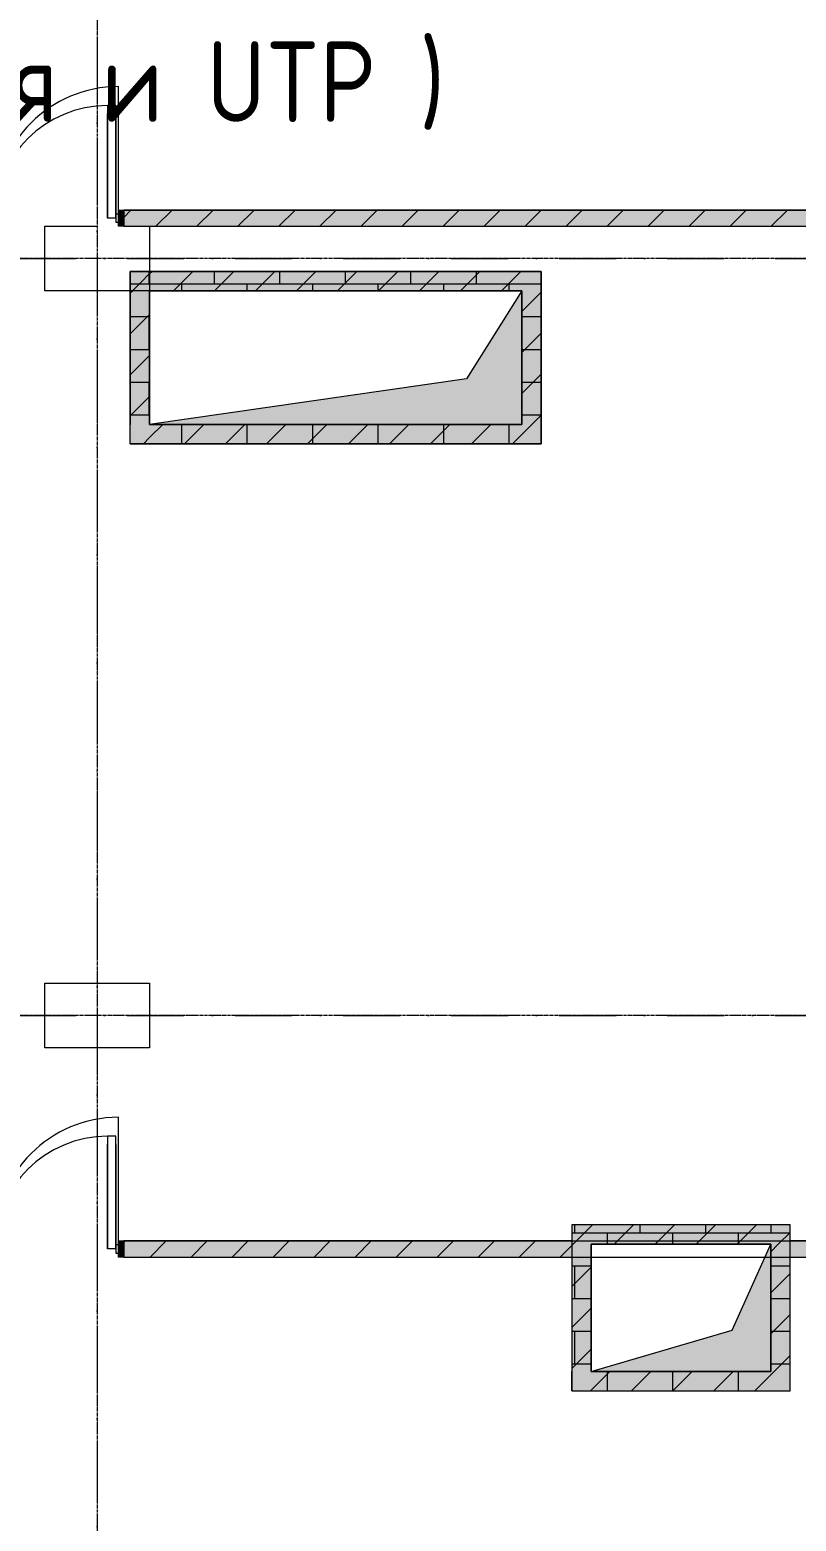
# Model space of a CAD drawing. Header units: millimetres. Extents: x 1499747 to 4230374, y -28481 to 441852.
# Drawn here: x 4037623 to 4042379, y 240562 to 249822 of the extents above; entities that cross this region are included whole.
import ezdxf
from ezdxf import colors
from ezdxf.entities.mleader import LeaderData, LeaderLine
from ezdxf.math import Vec2, Vec3
from ezdxf.xclip import XClip

# ---------------------------------------------------------------- set-up
doc = ezdxf.new("R2010")
doc.units = ezdxf.units.MM
doc.header["$MEASUREMENT"] = 0
doc.header["$XCLIPFRAME"] = 0
doc.linetypes.add('CENTER2', pattern=[28.575, 19.05, -3.175, 3.175, -3.175])
doc.linetypes.add('Штрихпунктирная', pattern=[670.277762, 352.777767, -176.388884, 0, -141.111112])
for name, color, linetype, lineweight in [('13 этаж_25_АР 06.03 custom_70_12 этаж_13_Интерьер - Мебель_Ном._пера__6_Ном._пера__6', 6, 'Continuous', 18), ('13 этаж_25_АР 06.03 custom_70_12 этаж_13_Интерьер - Мебель_Ном._пера__8_Ном._пера__8', 8, 'Continuous', 18), ('13 этаж_25_АР 06.03 custom_70__8 hatch_Ном._пера__8_Ном._пера__8', 8, 'Continuous', 18), ('13 этаж_25_АР 06.03 custom_70__Оси_Ном._пера__8_Ном._пера__8', 8, 'Continuous', 18), ('13 этаж_25_АР 06.03 custom_70_контур_Ном._пера__1_Ном._пера__1', 1, 'Continuous', 18), ('13 этаж_25_АР 06.03 custom_70_Стойки_Ном._пера__1_Ном._пера__1', 1, 'Continuous', 18), ('13 этаж_25_АР 06.03 custom_70_Шахты 101_Ном._пера__14_Ном._пера__7', 7, 'Continuous', 18), ('13 этаж_25_АР 06.03 custom_70_Шахты_Ном._пера__7_Ном._пера__7', 7, 'Continuous', 18), ('13 этаж_25_Двери Archicad_Ном._пера__19_Ном._пера__255', 255, 'Continuous', 18), ('13 этаж_25_Двери Archicad_Ном._пера__23_Ном._пера__30', 30, 'Continuous', 18), ('13 этаж_25_Двери Archicad_Ном._пера__3_Ном._пера__30', 30, 'Continuous', 18), ('13 этаж_25_Двери Archicad_Ном._пера__47_Ном._пера__7', 7, 'Continuous', 18), ('13 этаж_25_Конструктив - Стены Ненесущие Газоблок_Ном._пера__169_Ном._пера__83', 83, 'Continuous', 18), ('13 этаж_25_Конструктив - Стены Ненесущие Газоблок_Ном._пера__47_Ном._пера__7', 7, 'Continuous', 18), ('13 этаж_25_Конструктив - Стены Ненесущие Газоблок_Ном._пера__74_Ном._пера__255', 255, 'Continuous', 18), ('13 этаж_25_Элемент Модели - Оси_Ном._пера__2_Ном._пера__8', 8, 'Continuous', 18), ('ТП', 250, 'Continuous', 30)]:
    doc.layers.add(name, color=color, linetype=linetype, lineweight=lineweight)
doc.layers.add('Чертеж и Рисунок', color=7, linetype='Continuous')
doc.styles.add('ISOCPEUR_4', font='isocpeur.ttf', dxfattribs={"width": 0.85, "height": 250})
pattern_1 = [(0, (1023281.01, -133771.58), (0, 203.2), []), (90, (1023281.01, -133771.58), (-203.2, 203.2), [203.2, -203.2])]
pattern_2 = [(45, (1162404.69, 34264.05), (-127.2792, 127.2792), [])]

# ---------------------------------------------------------------- blocks, each defined once
blk = doc.blocks.new('Чертеж_4_25', base_point=(1186000, 29700))
at = {"layer": '13 этаж_25_АР 06.03 custom_70__8 hatch_Ном._пера__8_Ном._пера__8', "linetype": 'Continuous', "true_color": 0xc7c8ca}
for points in [[(1207439.7, 29964.1), (1207096.8, 29418), (1205129.7, 29134.1), (1207439.7, 29134.1)], [(1208984.7, 24044.1), (1208744.1, 23509.2), (1207869.7, 23254.1), (1208984.7, 23254.1)]]:
    blk.add_hatch(color=9, dxfattribs=at).paths.add_polyline_path(points)
at = {"layer": '13 этаж_25_АР 06.03 custom_70_Шахты_Ном._пера__7_Ном._пера__7', "linetype": 'Continuous', "true_color": 0xc7c8ca}
h = blk.add_hatch(dxfattribs=at)
h.set_pattern_fill('AR_B816_0046_0019', color=9, style=0, pattern_type=2)
h.set_pattern_definition(pattern_1)
h.paths.add_polyline_path([(1205009.7, 29014.1), (1207559.7, 29014.1), (1207559.7, 30084.1), (1205009.7, 30084.1)])
h.paths.add_polyline_path([(1207439.7, 29134.1), (1205129.7, 29134.1), (1205129.7, 29964.1), (1207439.7, 29964.1)], flags=0)
h = blk.add_hatch(dxfattribs=at)
h.set_pattern_fill('AR_B816_0046_0019', color=9, style=0, pattern_type=2)
h.set_pattern_definition(pattern_1)
h.paths.add_polyline_path([(1207904.7, 24164.1), (1207754.7, 24164.1), (1207754.7, 23134.1), (1207904.7, 23134.1), (1207904.7, 23254.1), (1207869.7, 23254.1), (1207869.7, 24044.1), (1207904.7, 24044.1)])
h = blk.add_hatch(dxfattribs=at)
h.set_pattern_fill('AR_B816_0046_0019', color=9, style=0, pattern_type=2)
h.set_pattern_definition(pattern_1)
h.paths.add_polyline_path([(1209104.7, 24164.1), (1207904.7, 24164.1), (1207904.7, 24044.1), (1208984.7, 24044.1), (1208984.7, 23254.1), (1207904.7, 23254.1), (1207904.7, 23134.1), (1209104.7, 23134.1)])
at = {"layer": '13 этаж_25_Двери Archicad_Ном._пера__19_Ном._пера__255', "linetype": 'Continuous', "true_color": 0xc7c8ca}
for points in [[(1204969.6, 30364.1), (1204969.6, 30464.1), (1204937.6, 30464.1), (1204937.6, 30364.1)], [(1204969.6, 23964.1), (1204969.6, 24064.1), (1204937.6, 24064.1), (1204937.6, 23964.1)]]:
    blk.add_hatch(color=9, dxfattribs=at).paths.add_polyline_path(points)
at = {"layer": '13 этаж_25_Конструктив - Стены Ненесущие Газоблок_Ном._пера__169_Ном._пера__83', "linetype": 'Continuous', "true_color": 0xc7c8ca}
h = blk.add_hatch(dxfattribs=at)
h.set_pattern_fill('БЛОКИ_БЕТОННЫЕ_ЭФФЕКТИВН_72', color=9, style=0, pattern_type=2)
h.set_pattern_definition(pattern_2)
h.paths.add_polyline_path([(1209254.9, 30464.1), (1204969.6, 30464.1), (1204969.6, 30364.1), (1209254.9, 30364.1)])
h = blk.add_hatch(dxfattribs=at)
h.set_pattern_fill('БЛОКИ_БЕТОННЫЕ_ЭФФЕКТИВН_72', color=9, style=0, pattern_type=2)
h.set_pattern_definition(pattern_2)
h.paths.add_polyline_path([(1205009.7, 29964.1), (1205129.7, 29964.1), (1205009.7, 30084.1)])
h = blk.add_hatch(dxfattribs=at)
h.set_pattern_fill('БЛОКИ_БЕТОННЫЕ_ЭФФЕКТИВН_72', color=9, style=0, pattern_type=2)
h.set_pattern_definition(pattern_2)
h.paths.add_polyline_path([(1205009.7, 30084.1), (1205129.7, 29964.1), (1205129.7, 30084.1)])
h = blk.add_hatch(dxfattribs=at)
h.set_pattern_fill('БЛОКИ_БЕТОННЫЕ_ЭФФЕКТИВН_72', color=9, style=0, pattern_type=2)
h.set_pattern_definition(pattern_2)
h.paths.add_polyline_path([(1207439.7, 30084.1), (1205129.7, 30084.1), (1205129.7, 29964.1), (1207439.7, 29964.1)])
at = {"layer": '13 этаж_25_Конструктив - Стены Ненесущие Газоблок_Ном._пера__169_Ном._пера__83', "linetype": 'Continuous'}
h = blk.add_hatch(dxfattribs=at)
h.set_pattern_fill('БЛОКИ_БЕТОННЫЕ_ЭФФЕКТИВН_72', color=256, style=0, pattern_type=2)
h.set_pattern_definition(pattern_2)
h.paths.add_polyline_path([(1207439.7, 30084.1), (1207439.7, 29964.1), (1207559.7, 30084.1)])
at = {"layer": '13 этаж_25_Конструктив - Стены Ненесущие Газоблок_Ном._пера__169_Ном._пера__83', "linetype": 'Continuous', "true_color": 0xc7c8ca}
h = blk.add_hatch(dxfattribs=at)
h.set_pattern_fill('БЛОКИ_БЕТОННЫЕ_ЭФФЕКТИВН_72', color=9, style=0, pattern_type=2)
h.set_pattern_definition(pattern_2)
h.paths.add_polyline_path([(1207439.7, 29964.1), (1207559.7, 29964.1), (1207559.7, 30084.1)])
h = blk.add_hatch(dxfattribs=at)
h.set_pattern_fill('БЛОКИ_БЕТОННЫЕ_ЭФФЕКТИВН_72', color=9, style=0, pattern_type=2)
h.set_pattern_definition(pattern_2)
h.paths.add_polyline_path([(1205009.7, 29964.1), (1205009.7, 29134.1), (1205129.7, 29134.1), (1205129.7, 29964.1)])
h = blk.add_hatch(dxfattribs=at)
h.set_pattern_fill('БЛОКИ_БЕТОННЫЕ_ЭФФЕКТИВН_72', color=9, style=0, pattern_type=2)
h.set_pattern_definition(pattern_2)
h.paths.add_polyline_path([(1207559.7, 29134.1), (1207559.7, 29964.1), (1207439.7, 29964.1), (1207439.7, 29134.1)])
at = {"layer": '13 этаж_25_Конструктив - Стены Ненесущие Газоблок_Ном._пера__169_Ном._пера__83', "linetype": 'Continuous'}
h = blk.add_hatch(dxfattribs=at)
h.set_pattern_fill('БЛОКИ_БЕТОННЫЕ_ЭФФЕКТИВН_72', color=256, style=0, pattern_type=2)
h.set_pattern_definition(pattern_2)
h.paths.add_polyline_path([(1205129.7, 29134.1), (1205009.7, 29134.1), (1205009.7, 29014.1)])
at = {"layer": '13 этаж_25_Конструктив - Стены Ненесущие Газоблок_Ном._пера__169_Ном._пера__83', "linetype": 'Continuous', "true_color": 0xc7c8ca}
h = blk.add_hatch(dxfattribs=at)
h.set_pattern_fill('БЛОКИ_БЕТОННЫЕ_ЭФФЕКТИВН_72', color=9, style=0, pattern_type=2)
h.set_pattern_definition(pattern_2)
h.paths.add_polyline_path([(1205129.7, 29134.1), (1205009.7, 29014.1), (1205129.7, 29014.1)])
h = blk.add_hatch(dxfattribs=at)
h.set_pattern_fill('БЛОКИ_БЕТОННЫЕ_ЭФФЕКТИВН_72', color=9, style=0, pattern_type=2)
h.set_pattern_definition(pattern_2)
h.paths.add_polyline_path([(1205129.7, 29014.1), (1207439.7, 29014.1), (1207439.7, 29134.1), (1205129.7, 29134.1)])
h = blk.add_hatch(dxfattribs=at)
h.set_pattern_fill('БЛОКИ_БЕТОННЫЕ_ЭФФЕКТИВН_72', color=9, style=0, pattern_type=2)
h.set_pattern_definition(pattern_2)
h.paths.add_polyline_path([(1207559.7, 29134.1), (1207439.7, 29134.1), (1207559.7, 29014.1)])
h = blk.add_hatch(dxfattribs=at)
h.set_pattern_fill('БЛОКИ_БЕТОННЫЕ_ЭФФЕКТИВН_72', color=9, style=0, pattern_type=2)
h.set_pattern_definition(pattern_2)
h.paths.add_polyline_path([(1207439.7, 29134.1), (1207439.7, 29014.1), (1207559.7, 29014.1)])
h = blk.add_hatch(dxfattribs=at)
h.set_pattern_fill('БЛОКИ_БЕТОННЫЕ_ЭФФЕКТИВН_72', color=9, style=0, pattern_type=2)
h.set_pattern_definition(pattern_2)
h.paths.add_polyline_path([(1207749.7, 24044.1), (1207869.7, 24044.1), (1207749.7, 24164.1)])
h = blk.add_hatch(dxfattribs=at)
h.set_pattern_fill('БЛОКИ_БЕТОННЫЕ_ЭФФЕКТИВН_72', color=9, style=0, pattern_type=2)
h.set_pattern_definition(pattern_2)
h.paths.add_polyline_path([(1207749.7, 24164.1), (1207869.7, 24044.1), (1207869.7, 24164.1)])
h = blk.add_hatch(dxfattribs=at)
h.set_pattern_fill('БЛОКИ_БЕТОННЫЕ_ЭФФЕКТИВН_72', color=9, style=0, pattern_type=2)
h.set_pattern_definition(pattern_2)
h.paths.add_polyline_path([(1208984.7, 24164.1), (1207869.7, 24164.1), (1207869.7, 24044.1), (1208984.7, 24044.1)])
h = blk.add_hatch(dxfattribs=at)
h.set_pattern_fill('БЛОКИ_БЕТОННЫЕ_ЭФФЕКТИВН_72', color=9, style=0, pattern_type=2)
h.set_pattern_definition(pattern_2)
h.paths.add_polyline_path([(1208984.7, 24164.1), (1208984.7, 24044.1), (1209104.7, 24164.1)])
at = {"layer": '13 этаж_25_Конструктив - Стены Ненесущие Газоблок_Ном._пера__169_Ном._пера__83', "linetype": 'Continuous'}
h = blk.add_hatch(dxfattribs=at)
h.set_pattern_fill('БЛОКИ_БЕТОННЫЕ_ЭФФЕКТИВН_72', color=256, style=0, pattern_type=2)
h.set_pattern_definition(pattern_2)
h.paths.add_polyline_path([(1208984.7, 24044.1), (1209104.7, 24044.1), (1209104.7, 24164.1)])
at = {"layer": '13 этаж_25_Конструктив - Стены Ненесущие Газоблок_Ном._пера__169_Ном._пера__83', "linetype": 'Continuous', "true_color": 0xc7c8ca}
h = blk.add_hatch(dxfattribs=at)
h.set_pattern_fill('БЛОКИ_БЕТОННЫЕ_ЭФФЕКТИВН_72', color=9, style=0, pattern_type=2)
h.set_pattern_definition(pattern_2)
h.paths.add_polyline_path([(1207749.7, 24064.1), (1204969.6, 24064.1), (1204969.6, 23964.1), (1207749.7, 23964.1)])
h = blk.add_hatch(dxfattribs=at)
h.set_pattern_fill('БЛОКИ_БЕТОННЫЕ_ЭФФЕКТИВН_72', color=9, style=0, pattern_type=2)
h.set_pattern_definition(pattern_2)
h.paths.add_polyline_path([(1207749.7, 24044.1), (1207749.7, 23254.1), (1207869.7, 23254.1), (1207869.7, 24044.1)])
h = blk.add_hatch(dxfattribs=at)
h.set_pattern_fill('БЛОКИ_БЕТОННЫЕ_ЭФФЕКТИВН_72', color=9, style=0, pattern_type=2)
h.set_pattern_definition(pattern_2)
h.paths.add_polyline_path([(1209104.7, 23254.1), (1209104.7, 24044.1), (1208984.7, 24044.1), (1208984.7, 23254.1)])
h = blk.add_hatch(dxfattribs=at)
h.set_pattern_fill('БЛОКИ_БЕТОННЫЕ_ЭФФЕКТИВН_72', color=9, style=0, pattern_type=2)
h.set_pattern_definition(pattern_2)
h.paths.add_polyline_path([(1209104.7, 23964.1), (1214004.7, 23964.1), (1214004.7, 24064.1), (1209104.7, 24064.1)])
at = {"layer": '13 этаж_25_Конструктив - Стены Ненесущие Газоблок_Ном._пера__169_Ном._пера__83', "linetype": 'Continuous'}
h = blk.add_hatch(dxfattribs=at)
h.set_pattern_fill('БЛОКИ_БЕТОННЫЕ_ЭФФЕКТИВН_72', color=256, style=0, pattern_type=2)
h.set_pattern_definition(pattern_2)
h.paths.add_polyline_path([(1207869.7, 23254.1), (1207749.7, 23254.1), (1207749.7, 23134.1)])
at = {"layer": '13 этаж_25_Конструктив - Стены Ненесущие Газоблок_Ном._пера__169_Ном._пера__83', "linetype": 'Continuous', "true_color": 0xc7c8ca}
h = blk.add_hatch(dxfattribs=at)
h.set_pattern_fill('БЛОКИ_БЕТОННЫЕ_ЭФФЕКТИВН_72', color=9, style=0, pattern_type=2)
h.set_pattern_definition(pattern_2)
h.paths.add_polyline_path([(1207869.7, 23254.1), (1207749.7, 23134.1), (1207869.7, 23134.1)])
h = blk.add_hatch(dxfattribs=at)
h.set_pattern_fill('БЛОКИ_БЕТОННЫЕ_ЭФФЕКТИВН_72', color=9, style=0, pattern_type=2)
h.set_pattern_definition(pattern_2)
h.paths.add_polyline_path([(1207869.7, 23134.1), (1208984.7, 23134.1), (1208984.7, 23254.1), (1207869.7, 23254.1)])
h = blk.add_hatch(dxfattribs=at)
h.set_pattern_fill('БЛОКИ_БЕТОННЫЕ_ЭФФЕКТИВН_72', color=9, style=0, pattern_type=2)
h.set_pattern_definition(pattern_2)
h.paths.add_polyline_path([(1209104.7, 23254.1), (1208984.7, 23254.1), (1209104.7, 23134.1)])
h = blk.add_hatch(dxfattribs=at)
h.set_pattern_fill('БЛОКИ_БЕТОННЫЕ_ЭФФЕКТИВН_72', color=9, style=0, pattern_type=2)
h.set_pattern_definition(pattern_2)
h.paths.add_polyline_path([(1208984.7, 23254.1), (1208984.7, 23134.1), (1209104.7, 23134.1)])
at = {"layer": '13 этаж_25_Конструктив - Стены Ненесущие Газоблок_Ном._пера__74_Ном._пера__255', "linetype": 'Continuous', "true_color": 0xc7c8ca}
for points in [[(1209254.9, 30464.1), (1204969.6, 30464.1), (1204969.6, 30364.1), (1209254.9, 30364.1)], [(1205009.7, 29964.1), (1205129.7, 29964.1), (1205009.7, 30084.1)], [(1205009.7, 30084.1), (1205129.7, 29964.1), (1205129.7, 30084.1)], [(1207439.7, 30084.1), (1205129.7, 30084.1), (1205129.7, 29964.1), (1207439.7, 29964.1)], [(1207439.7, 30084.1), (1207439.7, 29964.1), (1207559.7, 30084.1)], [(1207439.7, 29964.1), (1207559.7, 29964.1), (1207559.7, 30084.1)], [(1205009.7, 29964.1), (1205009.7, 29134.1), (1205129.7, 29134.1), (1205129.7, 29964.1)], [(1207559.7, 29134.1), (1207559.7, 29964.1), (1207439.7, 29964.1), (1207439.7, 29134.1)], [(1205129.7, 29134.1), (1205009.7, 29134.1), (1205009.7, 29014.1)], [(1205129.7, 29134.1), (1205009.7, 29014.1), (1205129.7, 29014.1)], [(1205129.7, 29014.1), (1207439.7, 29014.1), (1207439.7, 29134.1), (1205129.7, 29134.1)], [(1207559.7, 29134.1), (1207439.7, 29134.1), (1207559.7, 29014.1)], [(1207439.7, 29134.1), (1207439.7, 29014.1), (1207559.7, 29014.1)], [(1207749.7, 24044.1), (1207869.7, 24044.1), (1207749.7, 24164.1)], [(1207749.7, 24164.1), (1207869.7, 24044.1), (1207869.7, 24164.1)], [(1208984.7, 24164.1), (1207869.7, 24164.1), (1207869.7, 24044.1), (1208984.7, 24044.1)], [(1208984.7, 24164.1), (1208984.7, 24044.1), (1209104.7, 24164.1)], [(1208984.7, 24044.1), (1209104.7, 24044.1), (1209104.7, 24164.1)], [(1207749.7, 24064.1), (1204969.6, 24064.1), (1204969.6, 23964.1), (1207749.7, 23964.1)], [(1207749.7, 24044.1), (1207749.7, 23254.1), (1207869.7, 23254.1), (1207869.7, 24044.1)], [(1209104.7, 23254.1), (1209104.7, 24044.1), (1208984.7, 24044.1), (1208984.7, 23254.1)], [(1209104.7, 23964.1), (1214004.7, 23964.1), (1214004.7, 24064.1), (1209104.7, 24064.1)], [(1207869.7, 23254.1), (1207749.7, 23254.1), (1207749.7, 23134.1)], [(1207869.7, 23254.1), (1207749.7, 23134.1), (1207869.7, 23134.1)], [(1207869.7, 23134.1), (1208984.7, 23134.1), (1208984.7, 23254.1), (1207869.7, 23254.1)], [(1209104.7, 23254.1), (1208984.7, 23254.1), (1209104.7, 23134.1)], [(1208984.7, 23254.1), (1208984.7, 23134.1), (1209104.7, 23134.1)]]:
    blk.add_hatch(color=9, dxfattribs=at).paths.add_polyline_path(points)
at = {"layer": '13 этаж_25_АР 06.03 custom_70_12 этаж_13_Интерьер - Мебель_Ном._пера__6_Ном._пера__6', "color": 9, "linetype": 'Continuous', "true_color": 0xc7c8ca, "flags": 128}
blk.add_lwpolyline([(1204969.6, 30364.1), (1205129.7, 30364.1), (1205129.7, 29964.1), (1204479.7, 29964.1), (1204479.7, 30364.1), (1204804.7, 30364.1)], dxfattribs=at)
blk.add_lwpolyline([(1204479.7, 25664.1), (1205129.7, 25664.1), (1205129.7, 25264.1), (1204479.7, 25264.1)], close=True, dxfattribs=at)
at = {"layer": '13 этаж_25_АР 06.03 custom_70_12 этаж_13_Интерьер - Мебель_Ном._пера__8_Ном._пера__8', "color": 9, "linetype": 'Continuous', "true_color": 0xc7c8ca, "flags": 128}
blk.add_lwpolyline([(1204969.6, 30364.1), (1205129.7, 30364.1), (1205129.7, 29964.1), (1204479.7, 29964.1), (1204479.7, 30364.1), (1204804.7, 30364.1)], dxfattribs=at)
blk.add_lwpolyline([(1204479.7, 25664.1), (1205129.7, 25664.1), (1205129.7, 25264.1), (1204479.7, 25264.1)], close=True, dxfattribs=at)
at = {"layer": '13 этаж_25_АР 06.03 custom_70__Оси_Ном._пера__8_Ном._пера__8', "color": 9, "linetype": 'CENTER2', "true_color": 0xc7c8ca}
for p, q in [((1204804.7, 45914.1), (1204804.7, 16114.1)), ((1214204.7, 30164.1), (1200104.8, 30164.1)), ((1214204.7, 25464.1), (1200104.8, 25464.1))]:
    blk.add_line(p, q, dxfattribs=at)
at = {"layer": '13 этаж_25_АР 06.03 custom_70_контур_Ном._пера__1_Ном._пера__1', "color": 9, "linetype": 'Continuous', "true_color": 0xc7c8ca}
blk.add_line((1204969.6, 30464.1), (1204969.6, 30364.1), dxfattribs=at)
at = {"layer": '13 этаж_25_АР 06.03 custom_70_контур_Ном._пера__1_Ном._пера__1', "color": 9, "linetype": 'Continuous', "true_color": 0xc7c8ca, "flags": 128}
for points in [[(1208623, 30464.1), (1209254.9, 30464.1), (1209254.9, 31579.1), (1209354.9, 31579.1)], [(1208623, 30364.1), (1209354.9, 30364.1), (1209354.9, 31479.1)], [(1204869.6, 31114.1), (1204869.6, 31066)], [(1204919.6, 30414.1), (1204919.6, 31114.1), (1204869.6, 31114.1), (1204869.6, 30414.1)], [(1204919.6, 31064.1), (1204919.6, 31114.1)], [(1204969.6, 30462.6), (1204969.6, 30439.1), (1204919.6, 30439.1), (1204919.6, 30389.1), (1204969.6, 30389.1), (1204969.6, 30439.1), (1204919.6, 30439.1), (1204919.6, 30414.1), (1204869.6, 30414.1), (1204869.6, 31064.1)], [(1204919.6, 31062.1), (1204919.6, 30439.1)], [(1204969.6, 30464.1), (1208623, 30464.1)], [(1204969.6, 30364.1), (1206395.7, 30364.1)], [(1206395.7, 30364.1), (1208623, 30364.1)], [(1204869.6, 24714.1), (1204869.6, 24666)], [(1204919.6, 24014.1), (1204919.6, 24714.1), (1204869.6, 24714.1), (1204869.6, 24014.1)], [(1204969.6, 24062.6), (1204969.6, 24039.1), (1204919.6, 24039.1), (1204919.6, 23989.1), (1204969.6, 23989.1), (1204969.6, 24039.1), (1204919.6, 24039.1), (1204919.6, 24014.1), (1204869.6, 24014.1), (1204869.6, 24664.1)], [(1204919.6, 24664.1), (1204919.6, 24714.1)], [(1204919.6, 24662.1), (1204919.6, 24039.1)], [(1204969.6, 24064.1), (1204969.6, 23964.1)], [(1204969.6, 24064.1), (1214004.7, 24064.1)], [(1204969.6, 23964.1), (1214004.7, 23964.1)]]:
    blk.add_lwpolyline(points, dxfattribs=at)
at = {"layer": '13 этаж_25_АР 06.03 custom_70_контур_Ном._пера__1_Ном._пера__1', "color": 9, "linetype": 'Continuous', "true_color": 0xc7c8ca}
for centre in [(1204869.6, 30414.1), (1204869.6, 24014.1)]:
    blk.add_arc(centre, 700, 90, 180, dxfattribs=at)
at = {"layer": '13 этаж_25_АР 06.03 custom_70_Стойки_Ном._пера__1_Ном._пера__1', "color": 9, "linetype": 'Continuous', "true_color": 0xc7c8ca, "flags": 128}
blk.add_lwpolyline([(1205009.7, 29644.1), (1205009.7, 30084.1)], dxfattribs=at)
at = {"layer": '13 этаж_25_АР 06.03 custom_70_Шахты 101_Ном._пера__14_Ном._пера__7', "color": 9, "linetype": 'Continuous', "true_color": 0xc7c8ca, "flags": 128}
for points in [[(1207439.7, 29134.1), (1207439.7, 29964.1), (1207096.8, 29418), (1205129.7, 29134.1), (1207439.7, 29134.1), (1207439.7, 29964.1), (1205129.7, 29964.1), (1205129.7, 29134.1)], [(1207869.7, 23254.1), (1207869.7, 24044.1), (1208984.7, 24044.1)]]:
    blk.add_lwpolyline(points, dxfattribs=at)
blk.add_lwpolyline([(1207869.7, 23254.1), (1208744.1, 23509.2), (1208984.7, 24044.1), (1208984.7, 23254.1)], close=True, dxfattribs=at)
at = {"layer": '13 этаж_25_АР 06.03 custom_70_Шахты_Ном._пера__7_Ном._пера__7', "color": 9, "linetype": 'Continuous', "true_color": 0xc7c8ca, "flags": 128}
for points in [[(1205009.7, 30084.1), (1207559.7, 30084.1), (1207559.7, 29014.1), (1205009.7, 29014.1)], [(1205129.7, 29964.1), (1207439.7, 29964.1), (1207439.7, 29134.1), (1205129.7, 29134.1)], [(1209104.7, 24164.1), (1207749.7, 24164.1), (1207749.7, 23134.1), (1209104.7, 23134.1)], [(1208984.7, 24044.1), (1207869.7, 24044.1), (1207869.7, 23254.1), (1208984.7, 23254.1)]]:
    blk.add_lwpolyline(points, close=True, dxfattribs=at)
at = {"layer": '13 этаж_25_Двери Archicad_Ном._пера__23_Ном._пера__30', "color": 9, "linetype": 'Continuous', "true_color": 0xc7c8ca}
for p, q in [((1204937.6, 30364.1), (1204937.6, 30464.1)), ((1204937.6, 30464.1), (1204969.6, 30464.1)), ((1204969.6, 30464.1), (1204969.6, 30364.1)), ((1204969.6, 30364.1), (1204937.6, 30364.1)), ((1204937.6, 23964.1), (1204937.6, 24064.1)), ((1204937.6, 24064.1), (1204969.6, 24064.1)), ((1204969.6, 24064.1), (1204969.6, 23964.1)), ((1204969.6, 23964.1), (1204937.6, 23964.1))]:
    blk.add_line(p, q, dxfattribs=at)
at = {"layer": '13 этаж_25_Двери Archicad_Ном._пера__3_Ном._пера__30', "color": 9, "linetype": 'Continuous', "true_color": 0xc7c8ca}
for p, q in [((1204937.6, 30464.1), (1204937.6, 31232.1)), ((1204937.6, 24064.1), (1204937.6, 24832.1))]:
    blk.add_line(p, q, dxfattribs=at)
for centre in [(1204937.6, 30464.1), (1204937.6, 24064.1)]:
    blk.add_arc(centre, 768, 90, 180, dxfattribs=at)
at = {"layer": '13 этаж_25_Двери Archicad_Ном._пера__47_Ном._пера__7', "color": 9, "linetype": 'Continuous', "true_color": 0xc7c8ca}
for p, q in [((1204969.6, 30464.1), (1204969.6, 30364.1)), ((1204969.6, 30464.1), (1204969.6, 30364.1)), ((1204969.6, 30464.1), (1205012.6, 30464.1)), ((1204969.6, 30464.1), (1205012.6, 30464.1)), ((1204969.6, 30364.1), (1205012.6, 30364.1)), ((1204969.6, 30364.1), (1205012.6, 30364.1)), ((1204969.6, 24064.1), (1204969.6, 23964.1)), ((1204969.6, 24064.1), (1204969.6, 23964.1)), ((1204969.6, 24064.1), (1205012.6, 24064.1)), ((1204969.6, 24064.1), (1205012.6, 24064.1)), ((1204969.6, 23964.1), (1205012.6, 23964.1)), ((1204969.6, 23964.1), (1205012.6, 23964.1))]:
    blk.add_line(p, q, dxfattribs=at)
at = {"layer": '13 этаж_25_Конструктив - Стены Ненесущие Газоблок_Ном._пера__47_Ном._пера__7', "color": 9, "linetype": 'Continuous', "true_color": 0xc7c8ca}
for p, q in [((1204969.6, 30464.1), (1205012.6, 30464.1)), ((1204969.6, 30464.1), (1204969.6, 30364.1)), ((1204969.6, 30364.1), (1205012.6, 30364.1)), ((1204969.6, 24064.1), (1205012.6, 24064.1)), ((1204969.6, 24064.1), (1204969.6, 23964.1)), ((1204969.6, 23964.1), (1205012.6, 23964.1))]:
    blk.add_line(p, q, dxfattribs=at)
at = {"layer": '13 этаж_25_Конструктив - Стены Ненесущие Газоблок_Ном._пера__47_Ном._пера__7', "color": 9, "linetype": 'Continuous', "true_color": 0xc7c8ca, "flags": 128}
for points in [[(1209254.9, 30464.1), (1204969.6, 30464.1)], [(1204969.6, 30364.1), (1209354.9, 30364.1)], [(1205009.7, 30084.1), (1205009.7, 29964.1)], [(1207439.7, 30084.1), (1205009.7, 30084.1)], [(1207559.7, 30084.1), (1207439.7, 30084.1)], [(1207559.7, 29134.1), (1207559.7, 30084.1)], [(1205009.7, 29964.1), (1205009.7, 29134.1)], [(1205129.7, 29964.1), (1207439.7, 29964.1)], [(1205129.7, 29134.1), (1205129.7, 29964.1)], [(1207439.7, 29964.1), (1207439.7, 29134.1)], [(1205009.7, 29014.1), (1205009.7, 29134.1)], [(1207439.7, 29134.1), (1205129.7, 29134.1)], [(1207559.7, 29014.1), (1207559.7, 29134.1)], [(1205009.7, 29014.1), (1207559.7, 29014.1)], [(1208984.7, 24164.1), (1207749.7, 24164.1)], [(1207749.7, 24164.1), (1207749.7, 24064.1)], [(1209104.7, 24164.1), (1208984.7, 24164.1)], [(1209104.7, 24064.1), (1209104.7, 24164.1)], [(1207749.7, 24064.1), (1204969.6, 24064.1)], [(1207869.7, 24044.1), (1208984.7, 24044.1)], [(1207869.7, 23254.1), (1207869.7, 24044.1)], [(1208984.7, 24044.1), (1208984.7, 23254.1)], [(1214004.7, 24064.1), (1209104.7, 24064.1)], [(1204969.6, 23964.1), (1207749.7, 23964.1)], [(1207749.7, 23964.1), (1207749.7, 23254.1)], [(1209104.7, 23254.1), (1209104.7, 23964.1)], [(1209104.7, 23964.1), (1214004.7, 23964.1)], [(1207749.7, 23134.1), (1207749.7, 23254.1)], [(1208984.7, 23254.1), (1207869.7, 23254.1)], [(1209104.7, 23134.1), (1209104.7, 23254.1)], [(1207749.7, 23134.1), (1209104.7, 23134.1)]]:
    blk.add_lwpolyline(points, dxfattribs=at)
at = {"layer": '13 этаж_25_Элемент Модели - Оси_Ном._пера__2_Ном._пера__8', "linetype": 'Штрихпунктирная'}
for p, q in [((1204804.7, 48964.1), (1204804.7, 14064.1)), ((1159404.7, 30164.1), (1216204.7, 30164.1)), ((1159404.7, 25464.1), (1216204.7, 25464.1))]:
    blk.add_line(p, q, dxfattribs=at)

msp = doc.modelspace()

# ---------------------------------------------------------------- block references
at = {"layer": 'Чертеж и Рисунок', "linetype": 'Continuous'}
ref = msp.add_blockref('Чертеж_4_25', (4019236.496, 247938.20629), dxfattribs=at)
XClip(ref).set_block_clipping_path([(1144000, 0), (1228000, 59400.0000000006)])

# ---------------------------------------------------------------- next in the draw order: leaders
at = {"layer": 'ТП', "lineweight": 30}
ml = msp.add_multileader_mtext('Standard', dxfattribs=at)
ml.set_content('(Ввод питания и UTP )', color=256, style='ISOCPEUR_4')
ml.set_leader_properties()
ml.build(insert=Vec2(0, 0))
ml.multileader.update_dxf_attribs({"text_right_attachment_type": 6, "dogleg_length": 0.00000000013, "arrow_head_size": 0.18})
ctx = ml.context
ctx.base_point, ctx.char_height, ctx.arrow_head_size, ctx.landing_gap_size, ctx.plane_origin = Vec3(4034165.81593, 249474.99823), 500, 0.18, 0.09, Vec3(4042355.60895, 254506.52007)
ctx.right_attachment, ctx.text_align_type = 6, 2
notes = []
notes.append((ctx, [(0, (1, 1, 0), (4034165.81593, 249474.99823), (1, 0), 0.00000000013, [(0, [(4032690.9241, 247752.25522)], 0, [])])]))
ctx.mtext.insert, ctx.mtext.alignment, ctx.mtext.flow_direction = Vec3(4040200.90593, 249749.99823), 3, 5
for ctx, leaders in notes:
    for number, flags, end, landing, length, lines in leaders:
        leader = LeaderData()
        leader.index, (leader.has_last_leader_line, leader.has_dogleg_vector, leader.attachment_direction) = number, flags
        leader.last_leader_point, leader.dogleg_vector, leader.dogleg_length = Vec3(end), Vec3(landing), length
        for number, points, colour, breaks in lines:
            line = LeaderLine()
            line.index, line.vertices, line.color, line.breaks = number, Vec3.list(points), colors.encode_raw_color(colour), breaks
            leader.lines.append(line)
        ctx.leaders.append(leader)

doc.saveas('drawing.dxf')
